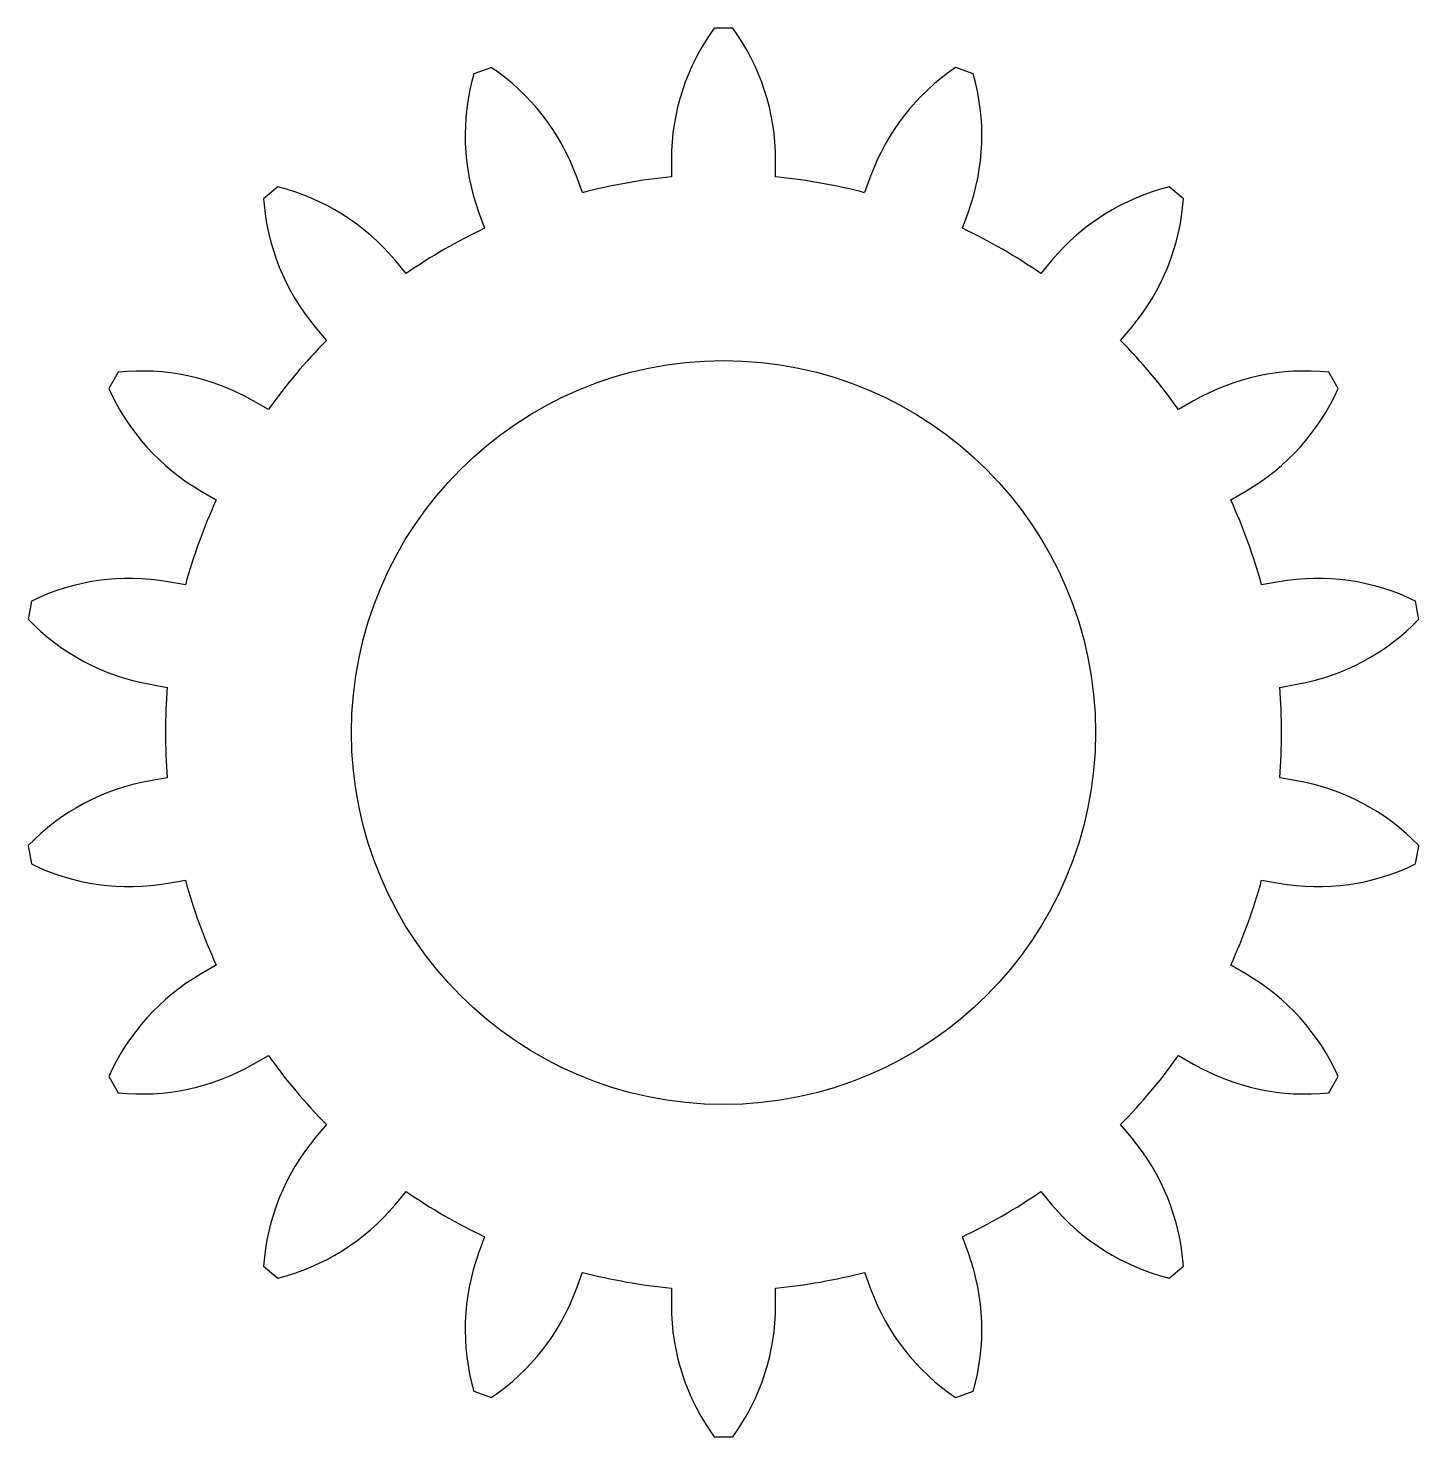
# Model space of a CAD drawing. Header units: inches. Extents: x 0.01 to 6.69, y 0 to 5.79.
# Drawn here: x 4.816 to 6.685, y 3.899 to 5.793 of the extents above; entities outside this region: 2.
import ezdxf

# ---------------------------------------------------------------- set-up
doc = ezdxf.new("R2010")
doc.units = ezdxf.units.IN
doc.header["$MEASUREMENT"] = 0
doc.styles.add('SLDTEXTSTYLE0', font='TXT', dxfattribs={"width": 0.7})

msp = doc.modelspace()

# ---------------------------------------------------------------- linework, layer by layer
at = {"color": 7, "linetype": 'Continuous', "lineweight": 25}
for p, q in [((5.7633, 5.7926), (5.7383, 5.7926)), ((5.4388, 5.7398), (5.4153, 5.7313)), ((6.0864, 5.7313), (6.0629, 5.7398)), ((5.6808, 5.616), (5.6808, 5.5926)), ((5.8208, 5.5926), (5.8208, 5.616)), ((5.5612, 5.5716), (5.5532, 5.5935)), ((5.9484, 5.5935), (5.9404, 5.5716)), ((5.1518, 5.5792), (5.1327, 5.5631)), ((6.3689, 5.5631), (6.3498, 5.5792)), ((5.4216, 5.5456), (5.4296, 5.5237)), ((6.072, 5.5237), (6.08, 5.5456)), ((5.3245, 5.4629), (5.3094, 5.4808)), ((6.1922, 5.4808), (6.1772, 5.4629)), ((5.2022, 5.3909), (5.2172, 5.3729)), ((6.2844, 5.3729), (6.2995, 5.3909)), ((4.9372, 5.3301), (4.9247, 5.3085)), ((6.577, 5.3085), (6.5645, 5.3301)), ((5.1391, 5.2799), (5.1189, 5.2916)), ((6.3827, 5.2916), (6.3625, 5.2799)), ((5.0489, 5.1703), (5.0691, 5.1587)), ((6.4325, 5.1587), (6.4527, 5.1703)), ((5.0276, 5.0445), (5.0046, 5.0486)), ((6.4971, 5.0486), (6.474, 5.0445)), ((4.8206, 5.0226), (4.8163, 4.998)), ((6.6853, 4.998), (6.681, 5.0226)), ((4.9803, 4.9107), (5.0033, 4.9066)), ((6.4984, 4.9066), (6.5214, 4.9107)), ((5.0033, 4.7852), (4.9803, 4.7811)), ((6.5214, 4.7811), (6.4984, 4.7852)), ((4.8163, 4.6938), (4.8206, 4.6692)), ((6.681, 4.6692), (6.6853, 4.6938)), ((5.0046, 4.6433), (5.0276, 4.6473)), ((6.474, 4.6473), (6.4971, 4.6433)), ((5.0691, 4.5332), (5.0489, 4.5215)), ((6.4527, 4.5215), (6.4325, 4.5332)), ((5.1189, 4.4002), (5.1391, 4.4119)), ((6.3625, 4.4119), (6.3827, 4.4002)), ((4.9247, 4.3834), (4.9372, 4.3617)), ((6.5645, 4.3617), (6.577, 4.3834)), ((5.2172, 4.3189), (5.2022, 4.301)), ((6.2995, 4.301), (6.2844, 4.3189)), ((5.3094, 4.211), (5.3245, 4.2289)), ((6.1772, 4.2289), (6.1922, 4.211)), ((5.4296, 4.1682), (5.4216, 4.1462)), ((6.08, 4.1462), (6.072, 4.1682)), ((5.1327, 4.1287), (5.1518, 4.1126)), ((6.3498, 4.1126), (6.3689, 4.1287)), ((5.5532, 4.0983), (5.5612, 4.1203)), ((5.9404, 4.1203), (5.9484, 4.0983)), ((5.6808, 4.0992), (5.6808, 4.0758)), ((5.8208, 4.0758), (5.8208, 4.0992)), ((5.4153, 3.9606), (5.4388, 3.952)), ((6.0629, 3.952), (6.0864, 3.9606)), ((5.7383, 3.8992), (5.7633, 3.8992))]:
    msp.add_line(p, q, dxfattribs=at)
msp.add_circle((5.7508, 4.8459), 0.5, dxfattribs=at)
for centre, radius, start, end in [((5.9808, 5.616), 0.3, 143.9334, 180), ((5.5208, 5.616), 0.3, 0, 36.0666), ((5.2713, 5.4909), 0.3, 20, 56.0666), ((6.2303, 5.4909), 0.3, 123.9334, 160), ((5.7036, 5.6482), 0.3, 163.9334, 200), ((5.7981, 5.6482), 0.3, 340, 16.0666), ((5.7508, 4.8459), 0.75, 95.3554, 104.6446), ((5.7508, 4.8459), 0.75, 75.3554, 84.6446), ((5.0796, 5.288), 0.3, 40, 76.0666), ((6.422, 5.288), 0.3, 103.9334, 140), ((5.432, 5.5837), 0.3, 183.9334, 220), ((6.0696, 5.5837), 0.3, 320, 356.0666), ((5.7508, 4.8459), 0.75, 115.3554, 124.6446), ((5.7508, 4.8459), 0.75, 55.3554, 64.6446), ((5.7508, 4.8459), 0.75, 135.3554, 144.6446), ((5.7508, 4.8459), 0.75, 35.3554, 44.6446), ((4.9689, 5.0318), 0.3, 60, 96.0666), ((6.5327, 5.0318), 0.3, 83.9334, 120), ((5.1989, 5.4302), 0.3, 203.9334, 240), ((6.3027, 5.4302), 0.3, 300, 336.0666), ((5.7508, 4.8459), 0.75, 155.3554, 164.6446), ((5.7508, 4.8459), 0.75, 15.3554, 24.6446), ((4.9525, 4.7531), 0.3, 80, 116.0666), ((6.5492, 4.7531), 0.3, 63.9334, 100), ((5.0323, 5.2062), 0.3, 223.9334, 260), ((6.4693, 5.2062), 0.3, 280, 316.0666), ((5.7508, 4.8459), 0.75, 175.3554, 184.6446), ((5.7508, 4.8459), 0.75, 355.3554, 4.6446), ((5.0323, 4.4857), 0.3, 100, 136.0666), ((6.4693, 4.4857), 0.3, 43.9334, 80), ((4.9525, 4.9387), 0.3, 243.9334, 280), ((6.5492, 4.9387), 0.3, 260, 296.0666), ((5.7508, 4.8459), 0.75, 195.3554, 204.6446), ((5.7508, 4.8459), 0.75, 335.3554, 344.6446), ((5.1989, 4.2617), 0.3, 120, 156.0666), ((6.3027, 4.2617), 0.3, 23.9334, 60), ((5.7508, 4.8459), 0.75, 215.3554, 224.6446), ((5.7508, 4.8459), 0.75, 315.3554, 324.6446), ((4.9689, 4.66), 0.3, 263.9334, 300), ((6.5327, 4.66), 0.3, 240, 276.0666), ((5.432, 4.1081), 0.3, 140, 176.0666), ((6.0696, 4.1081), 0.3, 3.9334, 40), ((5.7508, 4.8459), 0.75, 235.3554, 244.6446), ((5.7508, 4.8459), 0.75, 295.3554, 304.6446), ((5.0796, 4.4038), 0.3, 283.9334, 320), ((6.422, 4.4038), 0.3, 220, 256.0666), ((5.7036, 4.0436), 0.3, 160, 196.0666), ((5.7981, 4.0436), 0.3, 343.9334, 20), ((5.7508, 4.8459), 0.75, 255.3554, 264.6446), ((5.7508, 4.8459), 0.75, 275.3554, 284.6446), ((5.2713, 4.2009), 0.3, 303.9334, 340), ((6.2303, 4.2009), 0.3, 200, 236.0666), ((5.9808, 4.0758), 0.3, 180, 216.0666), ((5.5208, 4.0758), 0.3, 323.9334, 0)]:
    msp.add_arc(centre, radius, start, end, dxfattribs=at)

# ---------------------------------------------------------------- texts
at = {"color": 7, "linetype": 'Continuous', "char_height": 0.14705, "attachment_point": 1, "style": 'SLDTEXTSTYLE0'}
for s, insert in [('SOLIDWORKS Educational Product.', (0, 0.4101)), ('For Instructional Use Only.', (0, 0.1896))]:
    msp.add_mtext(s, dxfattribs=dict(at, insert=insert))

doc.saveas('drawing.dxf')
